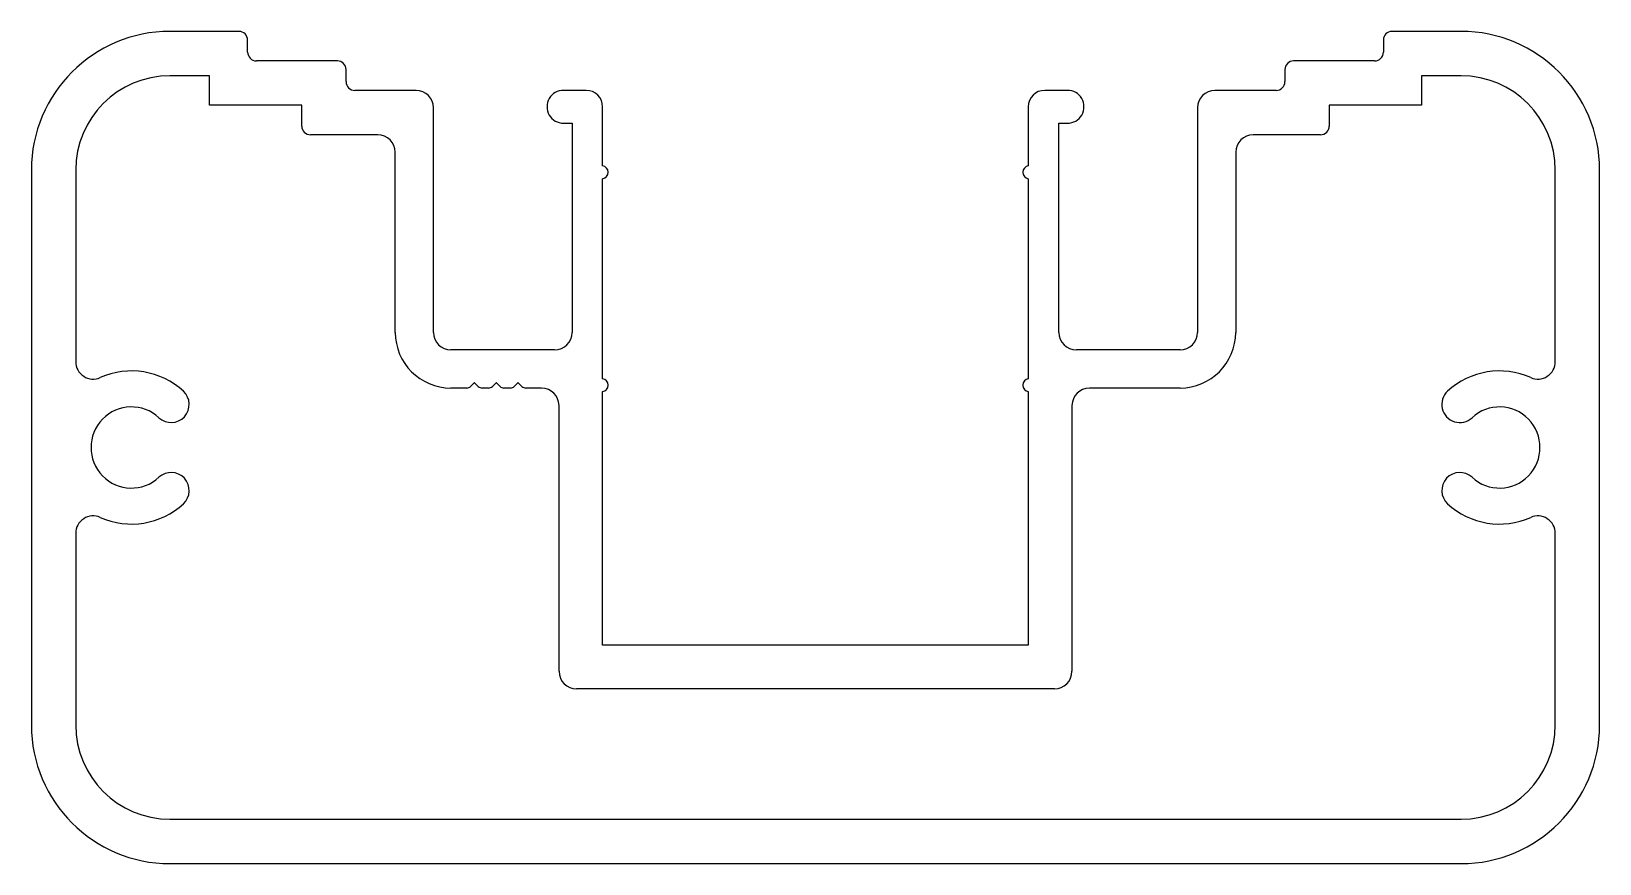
# Model space of a CAD drawing. Extents: x -35.9 to 36, y 2.5 to 40.6.
import ezdxf

# ---------------------------------------------------------------- set-up
doc = ezdxf.new("R2010")
doc.units = 0
doc.layers.get('0').update_dxf_attribs({"linetype": 'CONTINUOUS'})

msp = doc.modelspace()

# ---------------------------------------------------------------- linework, layer by layer
at = {"color": 7}
for p, q in [((-26.356, 40.554), (-29.513, 40.554)), ((29.622, 40.554), (26.461, 40.554)), ((-25.956, 39.605), (-25.956, 40.154)), ((26.065, 40.158), (26.065, 39.604)), ((-21.846, 39.204), (-25.556, 39.205)), ((-21.446, 38.254), (-21.446, 38.804)), ((21.554, 38.808), (21.554, 38.254)), ((25.665, 39.204), (21.951, 39.204)), ((-18.244, 37.854), (-21.046, 37.854)), ((-10.445, 37.854), (-11.484, 37.854)), ((11.592, 37.854), (10.553, 37.854)), ((21.154, 37.854), (18.353, 37.854)), ((-17.444, 26.775), (-17.444, 37.054)), ((-9.695, 34.4), (-9.695, 37.104)), ((9.803, 37.104), (9.803, 34.4)), ((17.553, 37.054), (17.553, 26.775)), ((-11.484, 36.354), (-11.094, 36.354)), ((-11.094, 36.354), (-11.094, 26.775)), ((11.203, 26.775), (11.203, 36.354)), ((11.203, 36.354), (11.592, 36.354)), ((-35.863, 34.204), (-35.863, 8.804)), ((-9.695, 24.651), (-9.695, 33.809)), ((9.803, 33.809), (9.803, 24.651)), ((35.972, 8.804), (35.972, 34.205)), ((-11.894, 25.975), (-16.644, 25.975)), ((16.753, 25.975), (12.003, 25.975)), ((-9.695, 12.457), (-9.695, 24.06)), ((9.803, 24.06), (9.803, 12.457)), ((9.803, 12.457), (-9.695, 12.457)), ((-29.513, 2.454), (29.622, 2.454))]:
    msp.add_line(p, q, dxfattribs=at)
at = {"color": 7, "linetype": 'CONTINUOUS'}
for p, q in [((-27.706, 38.522), (-29.513, 38.522)), ((-27.706, 37.172), (-27.706, 38.522)), ((29.622, 38.522), (27.815, 38.522)), ((27.815, 38.522), (27.815, 37.172)), ((-23.478, 37.172), (-27.706, 37.172)), ((-23.478, 36.222), (-23.478, 37.172)), ((27.815, 37.172), (23.586, 37.172)), ((23.586, 37.172), (23.586, 36.222)), ((-19.994, 35.822), (-23.078, 35.822)), ((23.186, 35.822), (20.102, 35.822)), ((-19.194, 26.776), (-19.194, 35.022)), ((19.302, 35.022), (19.302, 26.776)), ((-33.831, 34.204), (-33.831, 25.435)), ((33.94, 25.435), (33.94, 34.204)), ((-15.575, 24.47), (-15.746, 24.299)), ((-15.392, 24.299), (-15.563, 24.47)), ((-14.575, 24.47), (-14.746, 24.299)), ((-14.392, 24.299), (-14.563, 24.47)), ((-13.575, 24.47), (-13.746, 24.299)), ((-13.392, 24.299), (-13.563, 24.47)), ((-15.923, 24.226), (-16.644, 24.226)), ((-14.923, 24.226), (-15.215, 24.226)), ((-13.923, 24.226), (-14.216, 24.226)), ((-12.494, 24.226), (-13.216, 24.226)), ((16.752, 24.226), (12.603, 24.226)), ((-11.694, 11.257), (-11.694, 23.426)), ((11.803, 23.426), (11.803, 11.257)), ((-33.831, 17.573), (-33.831, 8.804)), ((33.94, 8.804), (33.94, 17.573)), ((11.003, 10.457), (-10.894, 10.457)), ((-29.513, 4.486), (29.622, 4.486))]:
    msp.add_line(p, q, dxfattribs=at)
at = {"color": 7}
for centre, radius, start, end in [((-29.513, 34.204), 6.35, 90.0004, 180), ((-26.356, 40.154), 0.4, 0.00089, 90.0004), ((26.461, 40.158), 0.396, 90, 179.9995), ((29.622, 34.205), 6.349, 0, 90), ((-25.556, 39.605), 0.4, 180.00089, 269.99686), ((25.665, 39.604), 0.4, 270, 0), ((-21.846, 38.804), 0.4, 359.9993, 89.99686), ((21.951, 38.808), 0.396, 90, 179.9995), ((-21.046, 38.254), 0.4, 179.9993, 269.99741), ((21.154, 38.254), 0.4, 270, 359.9991), ((-18.244, 37.054), 0.8, 360, 89.99741), ((-11.494, 37.104), 0.75, 89.18211, 270.81858), ((-10.445, 37.104), 0.75, 0, 90), ((10.553, 37.104), 0.75, 90, 180), ((11.603, 37.104), 0.75, 269.18142, 90.81789), ((18.353, 37.054), 0.8, 90, 180), ((-9.745, 34.105), 0.3, 279.59416, 80.40584), ((9.853, 34.105), 0.3, 99.59421, 260.40579), ((-16.644, 26.775), 0.8, 180, 270), ((-11.894, 26.775), 0.8, 270, 360), ((12.003, 26.775), 0.8, 180, 270), ((16.753, 26.775), 0.8, 270, 360), ((-9.745, 24.356), 0.3, 279.59416, 80.40584), ((9.853, 24.356), 0.3, 99.59421, 260.40579), ((-29.513, 8.804), 6.35, 180, 270), ((29.622, 8.804), 6.35, 270, 0)]:
    msp.add_arc(centre, radius, start, end, dxfattribs=at)
at = {"color": 7, "linetype": 'CONTINUOUS'}
for centre, radius, start, end in [((-29.513, 34.204), 4.318, 90, 180), ((29.622, 34.204), 4.318, 0, 90), ((-23.078, 36.222), 0.4, 180, 270), ((23.186, 36.222), 0.4, 270, 360), ((-19.994, 35.022), 0.8, 360, 90), ((20.102, 35.022), 0.8, 90, 180), ((-16.644, 26.776), 2.55, 180, 270), ((16.752, 26.776), 2.55, 270, 360), ((-33.031, 25.435), 0.8, 180, 294.05098), ((33.14, 25.435), 0.8, 245.94902, 359.99997), ((-31.276, 21.504), 3.505, 47.31352, 114.05098), ((-15.569, 24.464), 0.008, 45, 135), ((-14.569, 24.464), 0.008, 45, 135), ((-13.569, 24.464), 0.008, 45, 135), ((31.385, 21.504), 3.505, 65.94902, 132.68648), ((-29.459, 23.474), 0.825, 227.31352, 47.31352), ((-15.923, 24.476), 0.25, 270, 315), ((-15.215, 24.476), 0.25, 225, 270), ((-14.923, 24.476), 0.25, 270, 315), ((-14.216, 24.476), 0.25, 225, 270), ((-13.923, 24.476), 0.25, 270, 315), ((-13.216, 24.476), 0.25, 225, 270), ((-12.494, 23.426), 0.8, 0, 90), ((12.603, 23.426), 0.8, 90, 180), ((29.568, 23.474), 0.825, 132.68648, 312.68648), ((-31.276, 21.504), 1.855, 47.31352, 312.68648), ((31.385, 21.504), 1.855, 227.31352, 132.68648), ((-29.459, 19.534), 0.825, 312.68648, 132.68648), ((29.568, 19.534), 0.825, 47.31352, 227.31352), ((-31.276, 21.504), 3.505, 245.94902, 312.68648), ((31.385, 21.504), 3.505, 227.31352, 294.05098), ((-33.031, 17.573), 0.8, 65.94902, 179.99994), ((33.14, 17.573), 0.8, 0.00005, 114.05098), ((-10.894, 11.257), 0.8, 180, 270), ((11.003, 11.257), 0.8, 270, 360), ((-29.513, 8.804), 4.318, 180, 270), ((29.622, 8.804), 4.318, 270, 360)]:
    msp.add_arc(centre, radius, start, end, dxfattribs=at)

doc.saveas('drawing.dxf')
